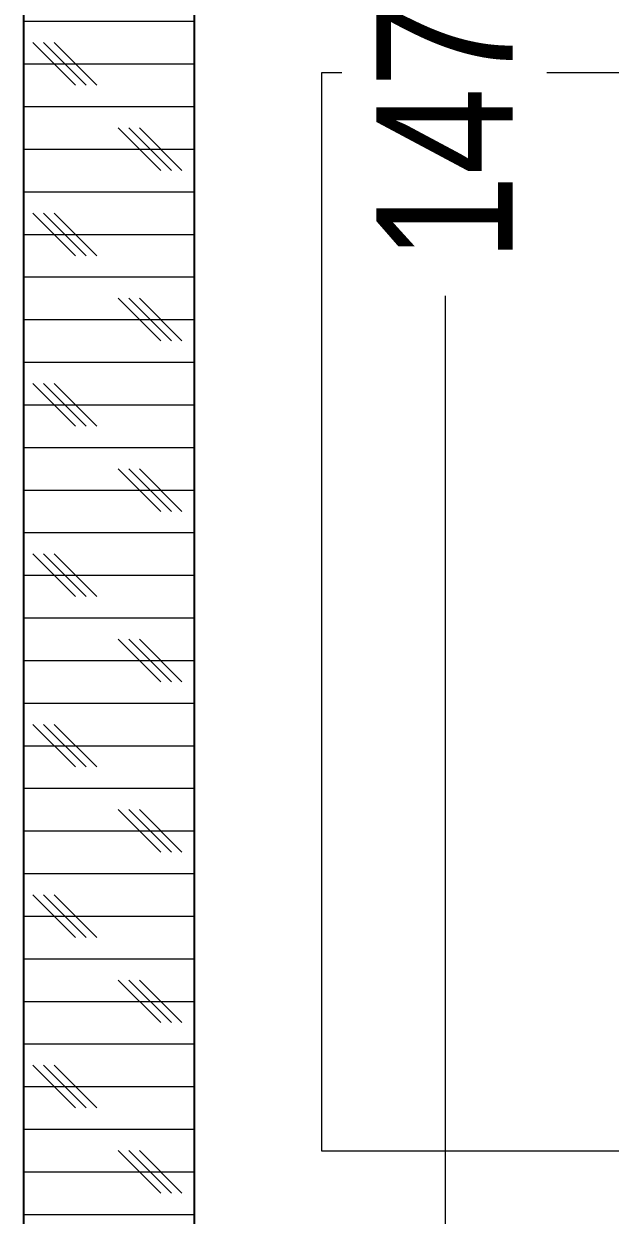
# Model space of a CAD drawing. Extents: x 8916 to 22657, y -1037022 to -1027677.
# Drawn here: x 14644 to 14988, y -1029937 to -1029238 of the extents above; entities that cross this region are included whole.
import ezdxf
from ezdxf.lldxf.tags import DXFTag

# ---------------------------------------------------------------- set-up
doc = ezdxf.new("R2010")
doc.units = 0
doc.header["$LTSCALE"] = 40
doc.header["$MEASUREMENT"] = 0
doc.header["$PDMODE"] = 3
for name, color, linetype, lineweight in [('dimensions', 149, 'Continuous', 5), ('IM-ANNO-HATCH', 8, 'Continuous', 5), ('LENS_FURNITURE', 13, 'Continuous', 9), ('LENS_PARTITION', 21, 'Continuous', 25)]:
    doc.layers.add(name, color=color, linetype=linetype, lineweight=lineweight)
doc.styles.get("Standard").update_dxf_attribs({"font": 'ARIALN.TTF'})
tags = doc.linetypes.add('DASHED2', pattern=[0.375, 0.25, -0.125]).pattern_tags.tags
tags[6:7] = [DXFTag(74, 4), DXFTag(75, 0), DXFTag(340, '0'), DXFTag(46, 1.0), DXFTag(50, 0.0), DXFTag(44, 0.0), DXFTag(45, 0.0)]
tags[4:5] = [DXFTag(74, 4), DXFTag(75, 0), DXFTag(340, '0'), DXFTag(46, 1.0), DXFTag(50, 0.0), DXFTag(44, 0.0), DXFTag(45, 0.0)]
doc.dimstyles.new('Working', dxfattribs={"dimscale": 0.8, "dimtxt": 100, "dimasz": 50, "dimexe": 50, "dimexo": 50, "dimgap": 0, "dimtad": 0, "dimdec": 0, "dimzin": 0, "dimdsep": 46, "dimtxsty": 'Standard', "dimblk": 'ARCHTICK', "dimcen": 0, "dimdle": 50, "dimclrd": 250, "dimclre": 8, "dimclrt": 7, "dimadec": 0, "dimazin": 0, "dimtfac": 1, "dimtdec": 0, "dimtofl": 0, "dimtmove": 1, "dimatfit": 3, "dimfxl": 3, "dimtolj": 1, "dimlwd": 5, "dimlwe": 0, "dimarcsym": 0})

# ---------------------------------------------------------------- blocks, each defined once
blk = doc.blocks.new('sfeqwef')
at = {"layer": 'IM-ANNO-HATCH'}
h = blk.add_hatch(dxfattribs=at)
h.set_pattern_fill('CORK', color=256, scale=199.9999999999999, angle=89.99999999999999)
h.set_pattern_definition([(90, (1028288.72895679, 9275.387857678), (-25, 8.6e-15), []), (224.9999999999999, (1028301.22895679, 9287.887857677999), (49.99999991609838, -49.99999991609843), [35.35533919999999, -35.35533919999999]), (224.9999999999999, (1028301.22895679, 9294.137857678), (49.99999991609838, -49.99999991609843), [35.35533919999999, -35.35533919999999]), (224.9999999999999, (1028301.22895679, 9300.387857678), (49.99999991609838, -49.99999991609843), [35.35533919999999, -35.35533919999999])])
h.paths.add_polyline_path([(-1723, -5368.999999999998), (-250, -5368.999999999998), (-250, -5468.999999999998), (-1723, -5468.999999999998)])
at = {"layer": 'LENS_PARTITION'}
blk.add_lwpolyline([(-1723, -5368.999999999998), (-250, -5368.999999999998), (-250, -5468.999999999998), (-1723, -5468.999999999998)], close=True, dxfattribs=at)
blk = doc.blocks.new('chr')
at = {"layer": 'LENS_FURNITURE'}
blk.add_lwpolyline([(-323.816602983512, 280.3595292862446), (-323.9900844059885, 279.8756076736609), (-324.1453045271337, 279.4008166584536), (-324.4557447666303, 278.4329734332859), (-324.6018342357129, 277.9490518225648), (-324.7387932911515, 277.4559996144672), (-324.8757523465902, 276.9720780018833), (-325.0035805124789, 276.4790257937857), (-325.2409762572497, 275.4929213775904), (-325.4601104594767, 274.5068169613951), (-325.5514162583277, 274.0046341559209), (-325.6518529467285, 273.5115819478233), (-325.8983791042119, 272.0050335332635), (-326.0901215914637, 270.4984851205372), (-326.1449052607641, 269.9963023150631), (-326.1905582789332, 269.4941195114516), (-326.2270804084837, 268.9828061086009), (-326.2636030139402, 268.4806233049894), (-326.2909947298467, 267.9693099040014), (-326.3183864448219, 267.4671270985273), (-326.3366477480158, 266.9649442930531), (-326.3457781616598, 266.453630892036), (-326.3549090512097, 265.951448086591), (-326.3549090512097, 265.4401346855739), (-326.3457781616598, 264.9288212845859), (-326.3366477480158, 264.4266384791117), (-326.3183864448219, 263.9153250781237), (-326.2636030139402, 262.9109594709007), (-326.2270804084837, 262.3996460699127), (-326.1905582789332, 261.8974632644385), (-326.1449052607641, 261.3952804589644), (-326.0901215914637, 260.8839670579764), (-325.8983791042119, 259.3774186433875), (-325.8162034796551, 258.8752358379133), (-325.7340283319354, 258.3821836316783), (-325.6518529467285, 257.8800008262042), (-325.5514162583277, 257.3778180225927), (-325.4601104594767, 256.8847658126324), (-325.3505431190133, 256.3825830090209), (-325.2409762572497, 255.8895307990606), (-325.0035805124789, 254.9034263828653), (-324.8757523465902, 254.4195047721441), (-324.7387932911515, 253.9264525640465), (-324.6018342357129, 253.4425309514627), (-324.4557447666303, 252.9586093388789), (-323.9900844059885, 251.5068445048528), (-323.816602983512, 251.0320534896455)], dxfattribs=at)
blk = doc.blocks.new('servgewrgtrs')
at = {"layer": 'LENS_FURNITURE'}
blk.add_lwpolyline([(119.4230440827086, -352.4817388160154), (119.4230440827086, -985.4817388160155), (-380.5769559172913, -985.4817388160155), (-380.5769559172913, -352.4817388160154)], close=True, dxfattribs=at)
at = {"layer": 'LENS_PARTITION', "rotation": 90.00000000000003}
blk.add_blockref('chr', (0, 0), dxfattribs=at)
blk = doc.blocks.new('_ArchTick')
at = {"const_width": 0.15}
blk.add_lwpolyline([(-0.5, -0.5), (0.5, 0.5)], dxfattribs=at)
blk = doc.blocks.new('*D82')
at = {"layer": 'Defpoints', "color": 0, "ltscale": 50, "transparency": 16777216}
for p in [(14744.38785767824, -1028538.728956791), (14891.666712434, -1028538.728956791), (14744.38785767823, -1030011.728956791)]:
    blk.add_point(p, dxfattribs=at)
at = {"layer": 'dimensions', "color": 250, "linetype": 'DASHED2', "lineweight": 5, "ltscale": 50, "transparency": 16777216}
for p, q in [((14891.666712434, -1028498.728956791), (14891.666712434, -1029180.385846286)), ((14891.666712434, -1030051.728956791), (14891.666712434, -1029370.072067296))]:
    blk.add_line(p, q, dxfattribs=at)
at = {"layer": 'dimensions', "color": 8, "linetype": 'DASHED2', "lineweight": 0, "ltscale": 50, "transparency": 16777216}
for p, q in [((14784.38785767824, -1028538.728956791), (14931.666712434, -1028538.728956791)), ((14784.38785767823, -1030011.728956791), (14931.666712434, -1030011.728956791))]:
    blk.add_line(p, q, dxfattribs=at)
at = {"layer": 'dimensions', "color": 250, "lineweight": 5, "ltscale": 50, "transparency": 16777216, "xscale": 40, "yscale": 40, "zscale": 40}
for p, rotation in [((14891.666712434, -1028538.728956791), 90), ((14891.666712434, -1030011.728956791), 270)]:
    blk.add_blockref('_ArchTick', p, dxfattribs=dict(at, rotation=rotation))
at = {"layer": 'dimensions', "color": 7, "ltscale": 50, "transparency": 16777216, "insert": (14891.6667124337, -1029275.228956791), "char_height": 80, "attachment_point": 5, "rotation": 90, "bg_fill": 3, "box_fill_scale": 1.25, "bg_fill_color": 9, "bg_fill_true_color": 13158600, "bg_fill_transparency": 0}
blk.add_mtext('\\A1;1473', dxfattribs=at)

msp = doc.modelspace()

# ---------------------------------------------------------------- block references
at = {"rotation": 90}
msp.add_blockref('sfeqwef', (9275.38785767823, -1028288.728956791), dxfattribs=at)
at = {"layer": 'LENS_PARTITION'}
msp.add_blockref('servgewrgtrs', (15199.7828544107, -1028913.72895679), dxfattribs=at)

# ---------------------------------------------------------------- next in the draw order: dimensions: what is measured, and where the dimension line sits
at = {"layer": 'dimensions', "ltscale": 50}
dim = msp.add_linear_dim(base=(14891.666712434, -1028538.728956791), p1=(14744.38785767823, -1030011.72895679), p2=(14744.38785767823, -1028538.72895679), angle=90, dimstyle='Working', override={"dimfxl": 500, "dimfxlon": 1, "dimtfill": 1, "dimarcsym": 1}, dxfattribs=at)
dim.commit()
dim.dimension.update_dxf_attribs({"geometry": '*D82', "text_midpoint": (14891.6667124337, -1029275.228956791)})

doc.saveas('drawing.dxf')
